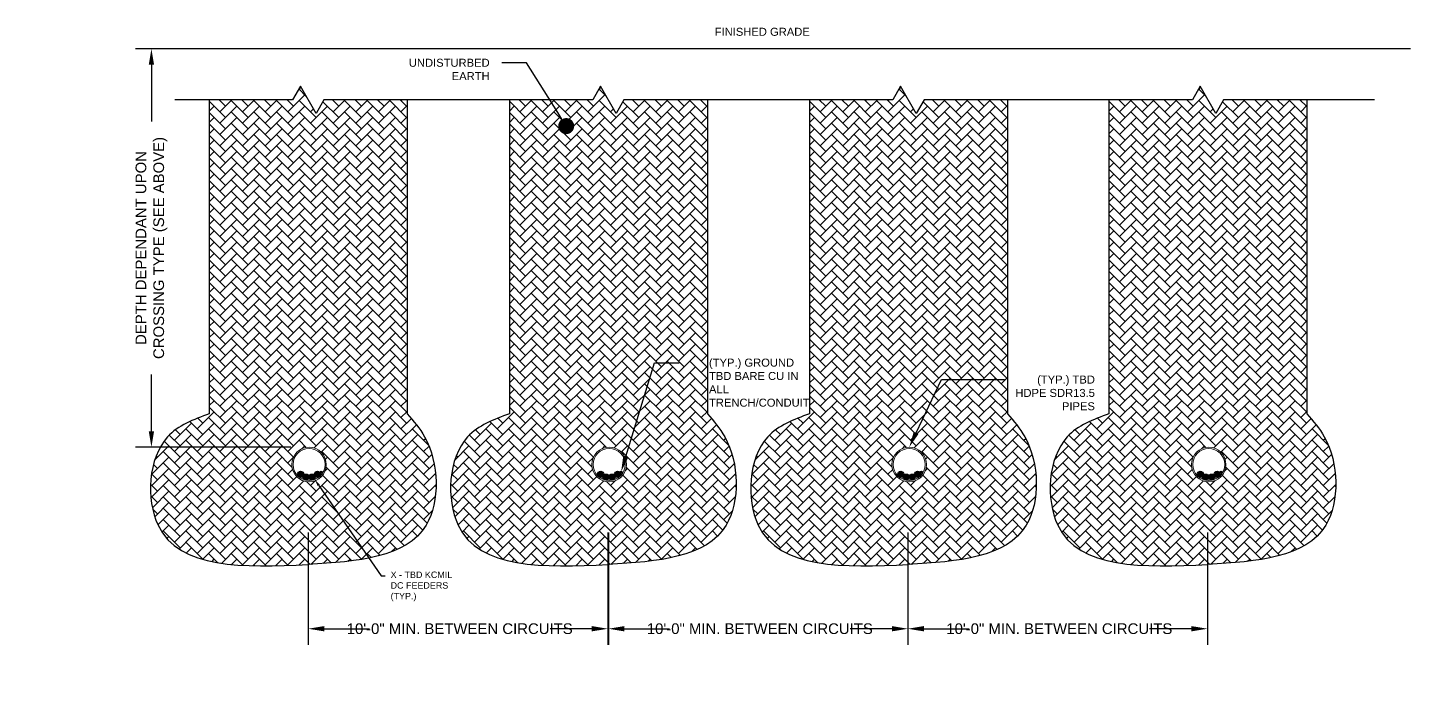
# Model space of a CAD drawing. Header units: feet. Extents: x -17 to 258, y -42 to 209.
# Drawn here: x 74.7 to 247.4, y -1.6 to 80.9 of the extents above; entities that cross this region are included whole.
import ezdxf
from ezdxf import colors
from ezdxf.entities.mleader import LeaderData, LeaderLine
from ezdxf.math import Vec2, Vec3

# ---------------------------------------------------------------- set-up
doc = ezdxf.new("R2010")
doc.units = ezdxf.units.FT
doc.header["$MEASUREMENT"] = 0
for name, color, linetype in [('CABLE', 2, 'Continuous'), ('E-CABL-HARN-CBHR', 2, 'Continuous'), ('E-FIN-GR', 4, 'Continuous'), ('G-ANNO-DIMS', 1, 'Continuous'), ('G-ANNO-TEXT', 1, 'Continuous'), ('text', 1, 'Continuous')]:
    doc.layers.add(name, color=color, linetype=linetype)
doc.layers.add('CONDUIT', color=6, linetype='Continuous', lineweight=18)
doc.styles.add('NEI-A', font='arial.ttf')
doc.dimstyles.new('NEI-A', dxfattribs={"dimtxt": 0.1, "dimasz": 0.125, "dimexe": 0.0625, "dimexo": 0.0625, "dimgap": 0.0625, "dimtad": 0, "dimtih": 1, "dimtoh": 1, "dimdec": 4, "dimzin": 3, "dimdsep": 46, "dimlunit": 4, "dimtxsty": 'NEI-A', "dimcen": 0, "dimadec": 0, "dimazin": 0, "dimtfac": 0.75, "dimtdec": 4, "dimtofl": 0, "dimtmove": 0, "dimatfit": 3, "dimfxl": 1, "dimfrac": 1, "dimtolj": 1, "dimtzin": 0, "dimarcsym": 0})

# ---------------------------------------------------------------- blocks, each defined once
blk = doc.blocks.new('*D7')
at = {"layer": 'Defpoints', "color": 0, "transparency": 16777216}
for p in [(109.7, 19.9), (147.12, 19.9), (109.7, 5.87)]:
    blk.add_point(p, dxfattribs=at)
at = {"layer": 'G-ANNO-DIMS', "color": 0, "lineweight": -2, "transparency": 16777216}
for p, q in [((109.7, 17.9), (109.7, 3.87)), ((147.12, 17.9), (147.12, 3.87)), ((111.7, 5.87), (117.34, 5.87)), ((145.12, 5.87), (139.91, 5.87))]:
    blk.add_line(p, q, dxfattribs=at)
at = {"layer": 'G-ANNO-DIMS', "color": 0, "transparency": 16777216}
for points in [[(111.7, 6.2), (111.7, 5.54), (109.7, 5.87)], [(145.12, 6.2), (145.12, 5.54), (147.12, 5.87)]]:
    blk.add_solid(points, dxfattribs=at)
at = {"layer": 'G-ANNO-DIMS', "color": 0, "transparency": 16777216, "insert": (128.62, 5.87), "char_height": 3.2, "width": 27.1343, "attachment_point": 5, "style": 'NEI-A'}
blk.add_mtext('\\A1;{\\H0.41667x;10\'-0" MIN. BETWEEN CIRCUITS}', dxfattribs=at)
blk = doc.blocks.new('*D8')
at = {"layer": 'Defpoints', "color": 0, "transparency": 16777216}
for p in [(147.19, 19.9), (184.6, 19.9), (147.19, 5.87)]:
    blk.add_point(p, dxfattribs=at)
at = {"layer": 'G-ANNO-DIMS', "color": 0, "lineweight": -2, "transparency": 16777216}
for p, q in [((147.19, 17.9), (147.19, 3.87)), ((184.6, 17.9), (184.6, 3.87)), ((149.19, 5.87), (154.82, 5.87)), ((182.6, 5.87), (177.39, 5.87))]:
    blk.add_line(p, q, dxfattribs=at)
at = {"layer": 'G-ANNO-DIMS', "color": 0, "transparency": 16777216}
for points in [[(149.19, 6.2), (149.19, 5.54), (147.19, 5.87)], [(182.6, 6.2), (182.6, 5.54), (184.6, 5.87)]]:
    blk.add_solid(points, dxfattribs=at)
at = {"layer": 'G-ANNO-DIMS', "color": 0, "transparency": 16777216, "insert": (166.11, 5.87), "char_height": 3.2, "width": 27.1343, "attachment_point": 5, "style": 'NEI-A'}
blk.add_mtext('\\A1;{\\H0.41667x;10\'-0" MIN. BETWEEN CIRCUITS}', dxfattribs=at)
blk = doc.blocks.new('_Dot')
at = {"color": 0, "linetype": 'ByBlock', "lineweight": -2}
blk.add_line((-0.5, 0), (-1, 0), dxfattribs=at)
at = {"color": 0, "linetype": 'ByBlock', "const_width": 0.5}
blk.add_lwpolyline([(-0.25, 0, 1), (0.25, 0, 1)], format="xyb", close=True, dxfattribs=at)
blk = doc.blocks.new('*D9')
at = {"layer": 'Defpoints', "color": 0, "transparency": 16777216}
for p in [(99.1, 78.31), (90.11, 28.53), (109.54, 28.53)]:
    blk.add_point(p, dxfattribs=at)
at = {"layer": 'G-ANNO-DIMS', "color": 0, "lineweight": -2, "transparency": 16777216}
for p, q in [((97.1, 78.31), (88.11, 78.31)), ((90.11, 76.31), (90.11, 69.21)), ((90.11, 30.53), (90.11, 37.63)), ((107.54, 28.53), (88.11, 28.53))]:
    blk.add_line(p, q, dxfattribs=at)
at = {"layer": 'G-ANNO-DIMS', "color": 0, "transparency": 16777216}
for points in [[(89.78, 76.31), (90.44, 76.31), (90.11, 78.31)], [(89.78, 30.53), (90.44, 30.53), (90.11, 28.53)]]:
    blk.add_solid(points, dxfattribs=at)
at = {"layer": 'G-ANNO-DIMS', "color": 0, "transparency": 16777216, "insert": (90.11, 53.42), "char_height": 3.2, "width": 27.7039, "attachment_point": 5, "rotation": 90, "style": 'NEI-A'}
blk.add_mtext('\\A1;{\\H0.41667x;DEPTH DEPENDANT UPON CROSSING TYPE (SEE ABOVE)}', dxfattribs=at)
blk = doc.blocks.new('*D10')
at = {"layer": 'Defpoints', "color": 0, "transparency": 16777216}
for p in [(184.6, 19.9), (222.02, 19.9), (184.6, 5.87)]:
    blk.add_point(p, dxfattribs=at)
at = {"layer": 'G-ANNO-DIMS', "color": 0, "lineweight": -2, "transparency": 16777216}
for p, q in [((184.6, 17.9), (184.6, 3.87)), ((222.02, 17.9), (222.02, 3.87)), ((186.6, 5.87), (192.24, 5.87)), ((220.02, 5.87), (214.8, 5.87))]:
    blk.add_line(p, q, dxfattribs=at)
at = {"layer": 'G-ANNO-DIMS', "color": 0, "transparency": 16777216}
for points in [[(186.6, 6.2), (186.6, 5.54), (184.6, 5.87)], [(220.02, 6.2), (220.02, 5.54), (222.02, 5.87)]]:
    blk.add_solid(points, dxfattribs=at)
at = {"layer": 'G-ANNO-DIMS', "color": 0, "transparency": 16777216, "insert": (203.52, 5.87), "char_height": 3.2, "width": 27.1343, "attachment_point": 5, "style": 'NEI-A'}
blk.add_mtext('\\A1;{\\H0.41667x;10\'-0" MIN. BETWEEN CIRCUITS}', dxfattribs=at)

msp = doc.modelspace()

# ---------------------------------------------------------------- hatches: boundary and pattern name
h = msp.add_hatch()
h.set_pattern_fill('AR-HBONE', color=8, scale=0.25)
h.set_pattern_definition([(45, (22.2907, -0.2966), (0, 1.4142136), [3, -1]), (135, (22.9978, 0.4105), (1e-16, 1.4142136), [3, -1])])
edge = h.paths.add_edge_path()
edge.add_line((122.07235, 71.91801), (111.65583, 71.91801))
edge.add_line((111.65583, 71.91801), (110.68024, 70.22823))
edge.add_line((110.68024, 70.22823), (108.72905, 73.60778))
edge.add_line((108.72905, 73.60778), (107.75346, 71.91801))
edge.add_line((107.75346, 71.91801), (97.33694, 71.91801))
edge.add_line((97.33694, 71.91801), (97.33694, 32.71431))
edge.add_spline(control_points=[(97.33694, 32.71431), (95.3878, 31.99168), (89.81565, 29.92583), (88.97932, 13.02045), (101.64175, 13.54815), (109.70464, 13.88417)], knot_values=[0, 0, 0, 0, 5.956901944, 17.029496642, 36.439524356, 36.439524356, 36.439524356, 36.439524356], degree=3, periodic=0)
edge.add_spline(control_points=[(109.70464, 13.88417), (115.83576, 14.28705), (126.31428, 14.9756), (126.03161, 28.13653), (122.85566, 31.80864), (122.07235, 32.71431)], knot_values=[0, 0, 0, 0, 15.527481252, 26.537572295, 30.142071493, 30.142071493, 30.142071493, 30.142071493], degree=3, periodic=0)
edge.add_line((122.07235, 32.71431), (122.07235, 71.91801))
h.paths.add_polyline_path([(111.95681, 26.37742, -1), (107.6441, 26.37742, -1)], flags=16)
h.paths.add_polyline_path([(111.7958, 26.37742, -1), (107.8051, 26.37742, -1)], flags=0)
h.paths.add_polyline_path([(109.11911, 25.15948, -0.121387497), (109.08562, 24.9832, -0.786199666), (109.79385, 24.81119, -0.85590972), (110.5141, 24.98537, -0.117342847), (110.4739, 25.15427, -1.004088974), (111.20117, 25.34971, -0.127312724), (111.18495, 25.41238, -1), (111.44329, 25.41238, -1.072797623), (111.17682, 25.3362, -0.127312724), (111.2239, 25.15427, -0.85590972), (110.50365, 24.9801, -0.117342847), (110.54385, 24.81119, -1), (109.79385, 24.81119, -1), (109.04385, 24.81119, -0.121387497), (109.07734, 24.98747, -0.786199666), (108.36911, 25.15948, -1)], flags=0)
at = {"layer": 'CABLE'}
h = msp.add_hatch(color=256, dxfattribs=at)
h.dxf.hatch_style = 1
h.paths.add_polyline_path([(109.11911, 25.15948, 1), (108.36911, 25.15948, 1)])
h = msp.add_hatch(color=256, dxfattribs=at)
h.dxf.hatch_style = 1
h.paths.add_polyline_path([(109.04385, 24.81119, 1), (109.79385, 24.81119, 1)])
h = msp.add_hatch(color=256, dxfattribs=at)
h.dxf.hatch_style = 1
h.paths.add_polyline_path([(109.79385, 24.81119, 1), (110.54385, 24.81119, 1)])
h = msp.add_hatch(color=256, dxfattribs=at)
h.dxf.hatch_style = 1
h.paths.add_polyline_path([(110.4739, 25.15427, 1), (111.2239, 25.15427, 1)])
h = msp.add_hatch(dxfattribs=at)
h.set_pattern_fill('DOTS', color=256, scale=0.306825)
h.set_pattern_definition([(0, (72.141305, 18.269877), (0.009588278, 0.019176556), [0, -0.019176556])])
edge = h.paths.add_edge_path()
edge.add_arc((111.31412, 25.41238), 0.12917, 0, 360)
h = msp.add_hatch(color=256, dxfattribs=at)
h.dxf.hatch_style = 1
h.paths.add_polyline_path([(146.60492, 25.15948, 1), (145.85492, 25.15948, 1)])
h = msp.add_hatch(color=256, dxfattribs=at)
h.dxf.hatch_style = 1
h.paths.add_polyline_path([(146.52966, 24.81119, 1), (147.27966, 24.81119, 1)])
h = msp.add_hatch(color=256, dxfattribs=at)
h.dxf.hatch_style = 1
h.paths.add_polyline_path([(184.09073, 25.15948, 1), (183.34073, 25.15948, 1)])
h = msp.add_hatch(color=256, dxfattribs=at)
h.dxf.hatch_style = 1
h.paths.add_polyline_path([(184.01546, 24.81119, 1), (184.76546, 24.81119, 1)])
h = msp.add_hatch(color=256, dxfattribs=at)
h.dxf.hatch_style = 1
h.paths.add_polyline_path([(184.76546, 24.81119, 1), (185.51546, 24.81119, 1)])
h = msp.add_hatch(color=256, dxfattribs=at)
h.dxf.hatch_style = 1
h.paths.add_polyline_path([(185.44552, 25.15427, 1), (186.19552, 25.15427, 1)])
h = msp.add_hatch(dxfattribs=at)
h.set_pattern_fill('DOTS', color=256, scale=0.306825)
h.set_pattern_definition([(0, (147.112924, 18.269877), (0.009588278, 0.019176556), [0, -0.019176556])])
edge = h.paths.add_edge_path()
edge.add_arc((186.28574, 25.41238), 0.12917, 0, 360)
h = msp.add_hatch(color=256, dxfattribs=at)
h.dxf.hatch_style = 1
h.paths.add_polyline_path([(221.50308, 25.15948, 1), (220.75308, 25.15948, 1)])
h = msp.add_hatch(color=256, dxfattribs=at)
h.dxf.hatch_style = 1
h.paths.add_polyline_path([(221.42782, 24.81119, 1), (222.17782, 24.81119, 1)])
h = msp.add_hatch(color=256, dxfattribs=at)
h.dxf.hatch_style = 1
h.paths.add_polyline_path([(222.17782, 24.81119, 1), (222.92782, 24.81119, 1)])
h = msp.add_hatch(color=256, dxfattribs=at)
h.dxf.hatch_style = 1
h.paths.add_polyline_path([(222.85788, 25.15427, 1), (223.60788, 25.15427, 1)])
h = msp.add_hatch(dxfattribs=at)
h.set_pattern_fill('DOTS', color=256, scale=0.306825)
h.set_pattern_definition([(0, (184.525277, 18.269877), (0.009588278, 0.019176556), [0, -0.019176556])])
edge = h.paths.add_edge_path()
edge.add_arc((223.69809, 25.41238), 0.12917, 0, 360)

# ---------------------------------------------------------------- linework, layer by layer
for p, q in [((97.33694, 71.91801), (97.33694, 32.71431)), ((122.07235, 71.91801), (122.07235, 32.71431)), ((209.72091, 71.91801), (209.72091, 32.71431)), ((234.45632, 71.91801), (234.45632, 32.71431))]:
    msp.add_line(p, q)
for points in [[(97.33694, 32.71431), (92.12351, 29.83249), (90.93373, 18.82401), (109.70464, 13.88417)], [(122.07235, 32.71431), (124.23742, 29.83249), (124.4254, 18.82401), (109.70464, 13.88417)], [(134.82275, 32.71431), (129.60932, 29.83249), (128.41954, 18.82401), (147.19045, 13.88417)], [(234.45632, 32.71431), (236.62139, 29.83249), (236.80937, 18.82401), (222.08862, 13.88417)]]:
    msp.add_spline(points, degree=3)
for centre in [(111.31412, 25.41238), (186.28574, 25.41238), (223.69809, 25.41238)]:
    msp.add_circle(centre, 0.12917, dxfattribs=at)
at = {"layer": 'CONDUIT'}
for centre, radius in [((109.80045, 26.37742), 2.15636), ((109.80045, 26.37742), 1.99535), ((222.18443, 26.37742), 2.15636), ((222.18443, 26.37742), 1.99535)]:
    msp.add_circle(centre, radius, dxfattribs=at)
at = {"layer": 'E-CABL-HARN-CBHR', "linetype": 'Continuous'}
for centre in [(108.74411, 25.15948), (109.41885, 24.81119), (110.16885, 24.81119), (110.8489, 25.15427), (146.22992, 25.15948), (146.90466, 24.81119), (183.71573, 25.15948), (184.39046, 24.81119), (185.14046, 24.81119), (185.82052, 25.15427), (221.12808, 25.15948), (221.80282, 24.81119), (222.55282, 24.81119), (223.23288, 25.15427)]:
    msp.add_circle(centre, 0.375, dxfattribs=at)
at = {"layer": 'E-FIN-GR', "flags": 128}
msp.add_lwpolyline([(247.369, 78.31086), (90.11032, 78.31086)], dxfattribs=at)
at = {"layer": 'text'}
for points in [[(145.23927, 71.91801), (111.65583, 71.91801), (110.68024, 70.22823), (108.72905, 73.60778), (107.75346, 71.91801), (93.02469, 71.91801)], [(182.72508, 71.91801), (149.14164, 71.91801), (148.16604, 70.22823), (146.21486, 73.60778), (145.23927, 71.91801)], [(220.13743, 71.91801), (186.62745, 71.91801), (185.65185, 70.22823), (183.70067, 73.60778), (182.72508, 71.91801)], [(242.89447, 71.91801), (224.0398, 71.91801), (223.06421, 70.22823), (221.11302, 73.60778), (220.13743, 71.91801)]]:
    msp.add_lwpolyline(points, dxfattribs=at)

# ---------------------------------------------------------------- texts
at = {"layer": 'G-ANNO-DIMS', "insert": (166.41198, 80.4127), "char_height": 1, "attachment_point": 5, "style": 'NEI-A'}
msp.add_mtext_dynamic_manual_height_columns('{\\fArial|b0|i0|c0|p34;\\W1;FINISHED GRADE}', width=15.5016994, gutter_width=6.5625, heights=[0], dxfattribs=at)

# ---------------------------------------------------------------- dimensions: what is measured, and where the dimension line sits
at = {"layer": 'G-ANNO-DIMS'}
dim = msp.add_linear_dim(base=(90.11032, 28.52839), p1=(99.09556, 78.31086), p2=(109.53703, 28.52839), angle=90, text='{\\H0.41667x;DEPTH DEPENDANT UPON CROSSING TYPE (SEE ABOVE)}', dimstyle='NEI-A', override={"dimscale": 32, "dimasz": 0.0625}, dxfattribs=at)
dim.commit()
dim.dimension.update_dxf_attribs({"geometry": '*D9', "text_midpoint": (90.11032, 53.41962), "text_rotation": 90})
for base, p1, p2, picture, middle in [((109.70464, 5.87134), (147.117, 19.90339), (109.70464, 19.90339), '*D7', (128.62257, 5.87134)), ((147.19045, 5.87134), (184.60281, 19.90339), (147.19045, 19.90339), '*D8', (166.10838, 5.87134)), ((184.60281, 5.87134), (222.01516, 19.90339), (184.60281, 19.90339), '*D10', (203.52073, 5.87134))]:
    dim = msp.add_linear_dim(base=base, p1=p1, p2=p2, angle=180, text='{\\H0.41667x;10\'-0" MIN. BETWEEN CIRCUITS}', dimstyle='NEI-A', override={"dimscale": 32, "dimasz": 0.0625}, dxfattribs=at)
    dim.commit()
    dim.dimension.update_dxf_attribs({"geometry": picture, "text_midpoint": middle, "dimtype": 160})

# ---------------------------------------------------------------- leaders
ml = msp.add_multileader_mtext('Standard', dxfattribs=at)
ml.set_content('\\A1;\\pxql,t25;(TYP.) GROUND {\\A0;TBD BARE CU} IN ALL TRENCH/CONDUIT', color=256, style='NEI-A')
ml.set_leader_properties()
ml.build(insert=Vec2(0, 0))
ml.multileader.update_dxf_attribs({"dogleg_length": 3.07146, "arrow_head_size": 2})
ctx = ml.context
ctx.base_point, ctx.char_height, ctx.arrow_head_size, ctx.landing_gap_size, ctx.plane_origin = Vec3(156.02178, 39.09505), 1, 2, 3, Vec3(171.65011, 21.22147)
ctx.text_align_type = 2
notes = []
notes.append((ctx, [(0, (1, 1, 0), (152.95032, 39.09505), (1, 0), 3.07146, [(0, [(148.78632, 25.48473)], 0, [])])]))
ctx.mtext.insert, ctx.mtext.width, ctx.mtext.defined_height, ctx.mtext.alignment, ctx.mtext.flow_direction = Vec3(171.53338, 39.60357), 11.7714859, 4.43299, 3, 5
ctx.mtext.has_bg_fill, ctx.mtext.bg_color, ctx.mtext.bg_scale_factor, ctx.mtext.bg_transparency, ctx.mtext.use_window_bg_color = 1, -1073741824, 1.5, 0, 1
ml = msp.add_multileader_mtext('Standard', dxfattribs=at)
ml.set_content('\\A1;(TYP.) TBD HDPE SDR13.5 PIPES ', color=256, style='NEI-A')
ml.set_leader_properties()
ml.build(insert=Vec2(0, 0))
ml.multileader.update_dxf_attribs({"dogleg_length": 3.07146, "arrow_head_size": 2})
ctx = ml.context
ctx.base_point, ctx.char_height, ctx.arrow_head_size, ctx.landing_gap_size, ctx.plane_origin = Vec3(196.66045, 36.97878), 1, 2, 1.53573, Vec3(188.9476, 21.73434)
ctx.text_align_type = 2
notes.append((ctx, [(0, (1, 1, 0), (188.8163, 36.97878), (1, 0), 7.84414, [(0, [(184.77207, 28.53378)], 0, [])])]))
ctx.mtext.insert, ctx.mtext.width, ctx.mtext.defined_height, ctx.mtext.alignment, ctx.mtext.flow_direction = Vec3(207.9663, 37.48731), 10.1322099, 2.23245, 3, 5
ctx.mtext.has_bg_fill, ctx.mtext.bg_color, ctx.mtext.bg_scale_factor, ctx.mtext.bg_transparency, ctx.mtext.use_window_bg_color = 1, -1073741824, 1.5, 0, 1
at = {"layer": 'G-ANNO-TEXT'}
ml = msp.add_multileader_mtext('Standard', dxfattribs=at)
ml.set_content('X - TBD KCMIL DC FEEDERS (TYP.)', color=256, style='NEI-A')
ml.set_leader_properties()
ml.build(insert=Vec2(0, 0))
ml.multileader.update_dxf_attribs({"dogleg_length": 0.482, "arrow_head_size": 0.964})
ctx = ml.context
ctx.base_point, ctx.char_height, ctx.arrow_head_size, ctx.landing_gap_size, ctx.plane_origin = Vec3(119.29433, 12.4956), 0.800067, 0.964, 0.69408, Vec3(126.97084, 20.63169)
notes.append((ctx, [(1, (1, 1, 0), (118.81233, 12.4956), (1, 0), 0.482, [(0, [(110.46792, 24.57191)], 0, [])])]))
ctx.mtext.insert, ctx.mtext.width, ctx.mtext.flow_direction = Vec3(119.98841, 13.01324), 8.6188848, 5
for ctx, leaders in notes:
    for number, flags, end, landing, length, lines in leaders:
        leader = LeaderData()
        leader.index, (leader.has_last_leader_line, leader.has_dogleg_vector, leader.attachment_direction) = number, flags
        leader.last_leader_point, leader.dogleg_vector, leader.dogleg_length = Vec3(end), Vec3(landing), length
        for number, points, colour, breaks in lines:
            line = LeaderLine()
            line.index, line.vertices, line.color, line.breaks = number, Vec3.list(points), colors.encode_raw_color(colour), breaks
            leader.lines.append(line)
        ctx.leaders.append(leader)

# ---------------------------------------------------------------- next in the draw order: hatches: boundary and pattern name
h = msp.add_hatch()
h.set_pattern_fill('AR-HBONE', color=8, scale=0.25)
h.set_pattern_definition([(45, (97.2623, -0.2966), (0, 1.4142136), [3, -1]), (135, (97.9695, 0.4105), (1e-16, 1.4142136), [3, -1])])
edge = h.paths.add_edge_path()
edge.add_line((197.04397, 71.91801), (186.62745, 71.91801))
edge.add_line((186.62745, 71.91801), (185.65185, 70.22823))
edge.add_line((185.65185, 70.22823), (183.70067, 73.60778))
edge.add_line((183.70067, 73.60778), (182.72508, 71.91801))
edge.add_line((182.72508, 71.91801), (172.30856, 71.91801))
edge.add_line((172.30856, 71.91801), (172.30856, 32.71431))
edge.add_spline(control_points=[(172.30856, 32.71431), (170.35942, 31.99168), (164.78726, 29.92583), (163.95093, 13.02045), (176.61337, 13.54815), (184.67626, 13.88417)], knot_values=[0, 0, 0, 0, 5.956901944, 17.029496642, 36.439524356, 36.439524356, 36.439524356, 36.439524356], degree=3, periodic=0)
edge.add_spline(control_points=[(184.67626, 13.88417), (190.80738, 14.28705), (201.2859, 14.9756), (201.00323, 28.13653), (197.82728, 31.80864), (197.04397, 32.71431)], knot_values=[0, 0, 0, 0, 15.527481252, 26.537572295, 30.142071493, 30.142071493, 30.142071493, 30.142071493], degree=3, periodic=0)
edge.add_line((197.04397, 32.71431), (197.04397, 71.91801))
h.paths.add_polyline_path([(186.92843, 26.37742, -1), (182.61571, 26.37742, -1)], flags=16)
h.paths.add_polyline_path([(186.76742, 26.37742, -1), (182.77672, 26.37742, -1)], flags=0)
h.paths.add_polyline_path([(184.09073, 25.15948, -0.121387497), (184.05724, 24.9832, -0.786199666), (184.76546, 24.81119, -0.85590972), (185.48572, 24.98537, -0.117342847), (185.44552, 25.15427, -1.004088974), (186.17279, 25.34971, -0.127312724), (186.15657, 25.41238, -1), (186.4149, 25.41238, -1.072797623), (186.14844, 25.3362, -0.127312724), (186.19552, 25.15427, -0.85590972), (185.47527, 24.9801, -0.117342847), (185.51546, 24.81119, -1), (184.76546, 24.81119, -1), (184.01546, 24.81119, -0.121387497), (184.04895, 24.98747, -0.786199666), (183.34073, 25.15948, -1)], flags=0)
h = msp.add_hatch()
h.set_pattern_fill('AR-HBONE', color=8, scale=0.25)
h.set_pattern_definition([(45, (134.6747, -0.2966), (0, 1.4142136), [3, -1]), (135, (135.3818, 0.4105), (1e-16, 1.4142136), [3, -1])])
edge = h.paths.add_edge_path()
edge.add_line((234.45632, 71.91801), (224.0398, 71.91801))
edge.add_line((224.0398, 71.91801), (223.06421, 70.22823))
edge.add_line((223.06421, 70.22823), (221.11302, 73.60778))
edge.add_line((221.11302, 73.60778), (220.13743, 71.91801))
edge.add_line((220.13743, 71.91801), (209.72091, 71.91801))
edge.add_line((209.72091, 71.91801), (209.72091, 32.71431))
edge.add_spline(control_points=[(209.72091, 32.71431), (207.77177, 31.99168), (202.19962, 29.92583), (201.36329, 13.02045), (214.02572, 13.54815), (222.08862, 13.88417)], knot_values=[0, 0, 0, 0, 5.956901944, 17.029496642, 36.439524356, 36.439524356, 36.439524356, 36.439524356], degree=3, periodic=0)
edge.add_spline(control_points=[(222.08862, 13.88417), (228.21974, 14.28705), (238.69826, 14.9756), (238.41558, 28.13653), (235.23963, 31.80864), (234.45632, 32.71431)], knot_values=[0, 0, 0, 0, 15.527481252, 26.537572295, 30.142071493, 30.142071493, 30.142071493, 30.142071493], degree=3, periodic=0)
edge.add_line((234.45632, 32.71431), (234.45632, 71.91801))
h.paths.add_polyline_path([(224.34078, 26.37742, -1), (220.02807, 26.37742, -1)], flags=16)
h.paths.add_polyline_path([(224.17978, 26.37742, -1), (220.18907, 26.37742, -1)], flags=0)
h.paths.add_polyline_path([(221.50308, 25.15948, -0.121387497), (221.46959, 24.9832, -0.786199666), (222.17782, 24.81119, -0.85590972), (222.89807, 24.98537, -0.117342847), (222.85788, 25.15427, -1.004088974), (223.58514, 25.34971, -0.127312724), (223.56892, 25.41238, -1), (223.82726, 25.41238, -1.072797623), (223.56079, 25.3362, -0.127312724), (223.60788, 25.15427, -0.85590972), (222.88762, 24.9801, -0.117342847), (222.92782, 24.81119, -1), (222.17782, 24.81119, -1), (221.42782, 24.81119, -0.121387497), (221.46131, 24.98747, -0.786199666), (220.75308, 25.15948, -1)], flags=0)
at = {"layer": 'CABLE'}
h = msp.add_hatch(color=256, dxfattribs=at)
h.dxf.hatch_style = 1
h.paths.add_polyline_path([(147.27966, 24.81119, 1), (148.02966, 24.81119, 1)])
h = msp.add_hatch(color=256, dxfattribs=at)
h.dxf.hatch_style = 1
h.paths.add_polyline_path([(147.95971, 25.15427, 1), (148.70971, 25.15427, 1)])
h = msp.add_hatch(dxfattribs=at)
h.set_pattern_fill('DOTS', color=256, scale=0.306825)
h.set_pattern_definition([(0, (109.627115, 18.269877), (0.009588278, 0.019176556), [0, -0.019176556])])
edge = h.paths.add_edge_path()
edge.add_arc((148.79993, 25.41238), 0.12917, 0, 360)

# ---------------------------------------------------------------- next in the draw order: linework, layer by layer
for p, q in [((159.55816, 71.91801), (159.55816, 32.71431)), ((172.30856, 71.91801), (172.30856, 32.71431)), ((197.04397, 71.91801), (197.04397, 32.71431))]:
    msp.add_line(p, q)
for points in [[(159.55816, 32.71431), (161.72323, 29.83249), (161.91121, 18.82401), (147.19045, 13.88417)], [(172.30856, 32.71431), (167.09513, 29.83249), (165.90535, 18.82401), (184.67626, 13.88417)], [(197.04397, 32.71431), (199.20904, 29.83249), (199.39702, 18.82401), (184.67626, 13.88417)], [(209.72091, 32.71431), (204.50749, 29.83249), (203.3177, 18.82401), (222.08862, 13.88417)]]:
    msp.add_spline(points, degree=3)
msp.add_circle((148.79993, 25.41238), 0.12917, dxfattribs=at)
at = {"layer": 'CONDUIT'}
for centre, radius in [((147.28626, 26.37742), 2.15636), ((147.28626, 26.37742), 1.99535), ((184.77207, 26.37742), 2.15636), ((184.77207, 26.37742), 1.99535)]:
    msp.add_circle(centre, radius, dxfattribs=at)
at = {"layer": 'E-CABL-HARN-CBHR', "linetype": 'Continuous'}
for centre in [(147.65466, 24.81119), (148.33471, 25.15427)]:
    msp.add_circle(centre, 0.375, dxfattribs=at)

# ---------------------------------------------------------------- next in the draw order: leaders
at = {"layer": 'G-ANNO-DIMS'}
ml = msp.add_multileader_mtext('Standard', dxfattribs=at)
ml.set_content('\\pxt2;UNDISTURBED EARTH', color=256, style='NEI-A')
ml.set_leader_properties()
ml.set_arrow_properties(name='DOT')
ml.build(insert=Vec2(0, 0))
ml.multileader.update_dxf_attribs({"dogleg_length": 3.07146, "arrow_head_size": 2})
ctx = ml.context
ctx.base_point, ctx.char_height, ctx.arrow_head_size, ctx.landing_gap_size, ctx.plane_origin = Vec3(120.91623, 76.55262), 1, 2, 1.53573, Vec3(834.61814, -33.72244)
ctx.text_align_type = 2
notes = []
notes.append((ctx, [(0, (1, 1, 0), (136.96502, 76.55262), (-1, 0), 3.07146, [(0, [(141.92079, 68.64061)], 0, [])])]))
ctx.mtext.insert, ctx.mtext.width, ctx.mtext.alignment, ctx.mtext.flow_direction = Vec3(132.35783, 77.05262), 1.5110273, 3, 5
ctx.mtext.has_bg_fill, ctx.mtext.bg_color, ctx.mtext.bg_scale_factor, ctx.mtext.bg_transparency, ctx.mtext.use_window_bg_color = 1, -1073741824, 1.5, 0, 1
for ctx, leaders in notes:
    for number, flags, end, landing, length, lines in leaders:
        leader = LeaderData()
        leader.index, (leader.has_last_leader_line, leader.has_dogleg_vector, leader.attachment_direction) = number, flags
        leader.last_leader_point, leader.dogleg_vector, leader.dogleg_length = Vec3(end), Vec3(landing), length
        for number, points, colour, breaks in lines:
            line = LeaderLine()
            line.index, line.vertices, line.color, line.breaks = number, Vec3.list(points), colors.encode_raw_color(colour), breaks
            leader.lines.append(line)
        ctx.leaders.append(leader)

# ---------------------------------------------------------------- next in the draw order: hatches: boundary and pattern name
h = msp.add_hatch()
h.set_pattern_fill('AR-HBONE', color=8, scale=0.25)
h.set_pattern_definition([(45, (59.7765, -0.2966), (0, 1.4142136), [3, -1]), (135, (60.4836, 0.4105), (1e-16, 1.4142136), [3, -1])])
edge = h.paths.add_edge_path()
edge.add_line((159.55816, 71.91801), (149.14164, 71.91801))
edge.add_line((149.14164, 71.91801), (148.16604, 70.22823))
edge.add_line((148.16604, 70.22823), (146.21486, 73.60778))
edge.add_line((146.21486, 73.60778), (145.23927, 71.91801))
edge.add_line((145.23927, 71.91801), (134.82275, 71.91801))
edge.add_line((134.82275, 71.91801), (134.82275, 32.71431))
edge.add_spline(control_points=[(134.82275, 32.71431), (132.87361, 31.99168), (127.30146, 29.92583), (126.46513, 13.02045), (139.12756, 13.54815), (147.19045, 13.88417)], knot_values=[0, 0, 0, 0, 5.956901944, 17.029496642, 36.439524356, 36.439524356, 36.439524356, 36.439524356], degree=3, periodic=0)
edge.add_spline(control_points=[(147.19045, 13.88417), (153.32157, 14.28705), (163.80009, 14.9756), (163.51742, 28.13653), (160.34147, 31.80864), (159.55816, 32.71431)], knot_values=[0, 0, 0, 0, 15.527481252, 26.537572295, 30.142071493, 30.142071493, 30.142071493, 30.142071493], degree=3, periodic=0)
edge.add_line((159.55816, 32.71431), (159.55816, 71.91801))
h.paths.add_polyline_path([(149.44262, 26.37742, -1), (145.1299, 26.37742, -1)], flags=16)
h.paths.add_polyline_path([(149.28161, 26.37742, -1), (145.29091, 26.37742, -1)], flags=0)
h.paths.add_polyline_path([(146.60492, 25.15948, -0.121387497), (146.57143, 24.9832, -0.786199666), (147.27966, 24.81119, -0.85590972), (147.99991, 24.98537, -0.117342847), (147.95971, 25.15427, -1.004088974), (148.68698, 25.34971, -0.127312724), (148.67076, 25.41238, -1), (148.9291, 25.41238, -1.072797623), (148.66263, 25.3362, -0.127312724), (148.70971, 25.15427, -0.85590972), (147.98946, 24.9801, -0.117342847), (148.02966, 24.81119, -1), (147.27966, 24.81119, -1), (146.52966, 24.81119, -0.121387497), (146.56314, 24.98747, -0.786199666), (145.85492, 25.15948, -1)], flags=0)

# ---------------------------------------------------------------- next in the draw order: linework, layer by layer
msp.add_line((134.82275, 71.91801), (134.82275, 32.71431))

doc.saveas('drawing.dxf')
